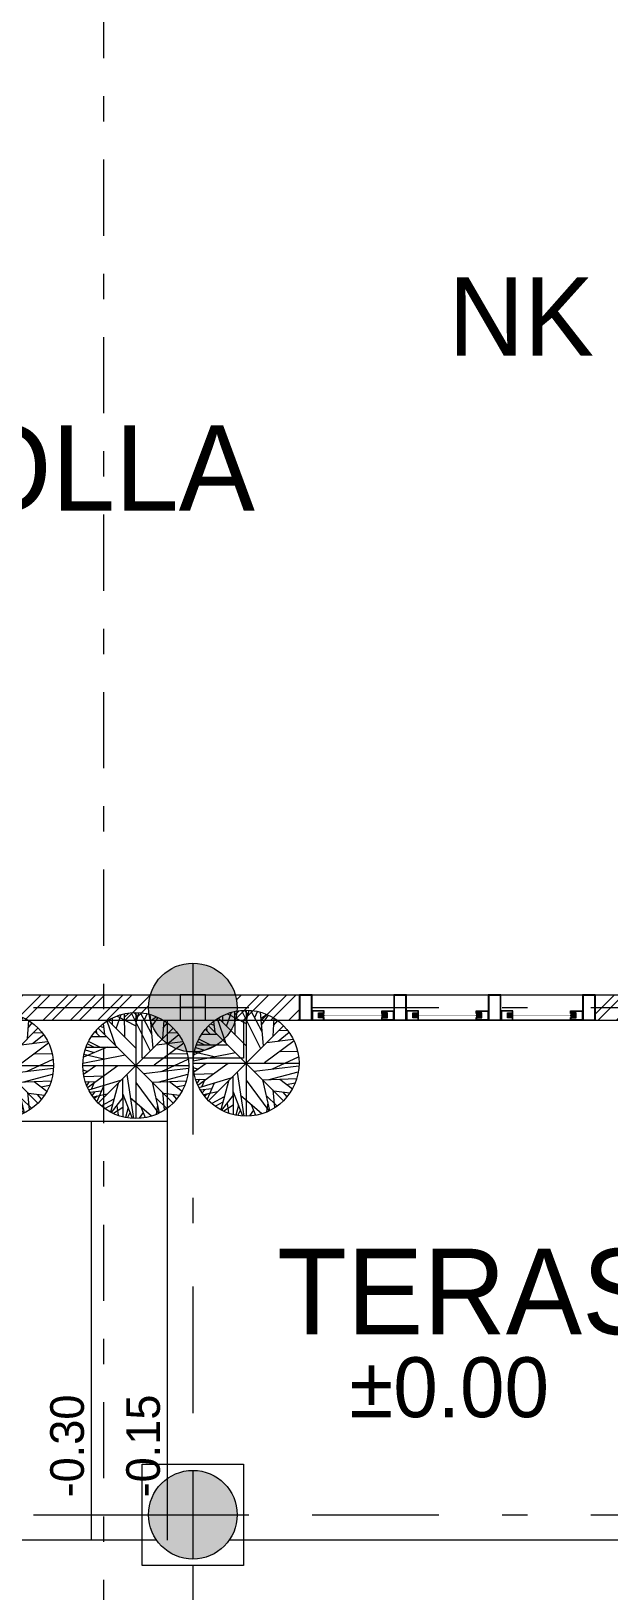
# Model space of a CAD drawing. Header units: millimetres. Extents: x -667 to -468, y -723 to -475.
# Drawn here: x -650.29 to -648.01, y -521.99 to -515.84 of the extents above; entities that cross this region are included whole.
import ezdxf

# ---------------------------------------------------------------- set-up
doc = ezdxf.new("R2010")
doc.units = ezdxf.units.MM
doc.linetypes.add('CENTER', pattern=[2, 1.25, -0.25, 0.25, -0.25])
doc.linetypes.add('DASHDOT', pattern=[1, 0.5, -0.25, 0, -0.25])
doc.layers.get('0').update_dxf_attribs({"lineweight": 9})
for name, color, linetype, lineweight in [('BLOCK', 231, 'Continuous', 5), ('COLUMN', 11, 'Continuous', 9), ('dinding', 36, 'Continuous', 9), ('GRID', 250, 'CENTER', 0), ('NOTASI', 250, 'Continuous', 5), ('pintu', 6, 'Continuous', 5), ('TEXT', 26, 'Continuous', 5)]:
    doc.layers.add(name, color=color, linetype=linetype, lineweight=lineweight)
doc.layers.add('LANDSCAPE', color=7, linetype='Continuous', lineweight=9, true_color=0x002409)
doc.styles.get("Standard").update_dxf_attribs({"font": 'arial.ttf'})

# ---------------------------------------------------------------- blocks, each defined once
blk = doc.blocks.new('kolommm bulat')
at = {"layer": 'NOTASI'}
h = blk.add_hatch(color=256, dxfattribs=at)
h.paths.add_polyline_path([(-808.9141, -494.9305), (-808.9141, -495.1055), (-808.7391, -495.1055, 0.414214)])
h.paths.add_polyline_path([(-808.9141, -494.9305, 0.414214), (-809.0891, -495.1055), (-808.9141, -495.1055)])
h.paths.add_polyline_path([(-808.9141, -495.1055), (-809.0891, -495.1055, 0.414214), (-808.9141, -495.2805)])
h.paths.add_polyline_path([(-808.7391, -495.1055), (-808.9141, -495.1055), (-808.9141, -495.2805, 0.414214)])
for p, q in [((-808.9141, -494.9305), (-808.9141, -495.2805)), ((-809.0891, -495.1055), (-808.7391, -495.1055))]:
    blk.add_line(p, q)
blk.add_circle((-808.9141, -495.1055), 0.175)
blk = doc.blocks.new('32')
at = {"layer": 'NOTASI'}
h = blk.add_hatch(color=256, dxfattribs=at)
h.paths.add_polyline_path([(2106.8221, 191.4695), (2106.7721, 191.4695), (2106.7721, 191.4195), (2106.8221, 191.4195)])
h.paths.add_polyline_path([(2106.8721, 191.4695), (2106.8221, 191.4695), (2106.8221, 191.4195), (2106.8721, 191.4195)])
h.paths.add_polyline_path([(2106.8721, 191.4195), (2106.8221, 191.4195), (2106.8221, 191.3695), (2106.8721, 191.3695)])
h.paths.add_polyline_path([(2106.8221, 191.4195), (2106.7721, 191.4195), (2106.7721, 191.3695), (2106.8221, 191.3695)])
at = {"layer": 'BLOCK'}
for p, q in [((2106.8221, 191.4695), (2106.8221, 191.3695)), ((2106.7721, 191.4195), (2106.8721, 191.4195))]:
    blk.add_line(p, q, dxfattribs=at)
blk.add_lwpolyline([(2106.8721, 191.4695), (2106.7721, 191.4695), (2106.7721, 191.3695), (2106.8721, 191.3695)], close=True, dxfattribs=at)
blk = doc.blocks.new('Tree - deciduous plan')
for p, q in [((-26.4472, 46.5894), (-26.2712, 53.8116)), ((-22.0458, 42.0753), (-16.5881, 57.6486)), ((-21.1656, 55.8436), (-0.0388, 45.0094)), ((-12.5388, 54.9406), (-7.9613, 59.4546)), ((-12.3627, 32.1443), (-12.5388, 58.7776)), ((-5.3205, 59.6806), (16.5105, 16.7963)), ((2.426, 54.9406), (-1.4472, 59.9056)), ((0, 59.9996), (0, -60)), ((0.4894, 48.6208), (3.6584, 59.6806)), ((18.2711, 35.5298), (5.419, 59.6806)), ((9.8203, 51.5549), (12.8133, 58.5516)), ((19.6795, 19.5047), (16.3344, 57.6486)), ((17.0387, 51.1035), (23.2006, 55.1666)), ((17.7429, 43.6552), (25.4894, 54.2636)), ((-45.8134, 38.2383), (-40.5318, 33.0471)), ((-43.8768, 36.4326), (-44.405, 40.2696)), ((42, 42), (-42, -42)), ((42, -42), (-42, 42)), ((-40.1797, 44.558), (-36.4825, 43.2038)), ((-37.0107, 47.0408), (-35.25, 35.5298)), ((-32.6092, 50.4264), (-23.2782, 23.5674)), ((-31.2008, 51.1035), (-0.2149, 20.1818)), ((31.6513, 50.8778), (30.2429, 30.5643)), ((31.1232, 42.5267), (35.8767, 48.1693)), ((37.1091, 37.1098), (46.6161, 37.5612)), ((-32.2571, 20.6333), (-59.1937, 9.348)), ((-57.081, 17.9248), (-47.0458, 14.7649)), ((-56.0247, 20.859), (-20.8134, 20.859)), ((-54.7923, 24.4702), (-47.75, 21.0847)), ((-53.2078, 27.4044), (-40.1797, 20.859)), ((-49.8627, 32.8214), (-32.7853, 32.8214)), ((54.3626, 25.3731), (20.9119, 0.3198)), ((23.3767, 23.3417), (53.3063, 27.4044)), ((36.2288, 25.1474), (48.9049, 35.0784)), ((-59.7219, 2.8025), (-12.0106, 12.0565)), ((-58.6656, 12.7336), (-35.9543, 7.5424)), ((-54.6162, -24.7335), (-20.2853, 0.0941)), ((29.3626, -6.6771), (59.4682, 7.091)), ((38.5175, 13.4107), (58.2359, 13.6364)), ((-60, 0), (60, 0)), ((-59.7219, -4.8714), (-54.2641, -6.6771)), ((-45.2853, -0.1316), (-59.0177, -10.0627)), ((-58.4895, -12.3197), (-36.4825, -11.6426)), ((-53.2078, -27.442), (-16.7641, -16.6081)), ((-14.8275, -15.0282), (-14.6515, -57.6865)), ((-10.074, -10.0627), (-2.5036, -59.7178)), ((9.2922, -9.1598), (59.6443, -2.8401)), ((18.7992, -18.6394), (57.3556, -17.2853)), ((26.3697, -18.4138), (58.9401, -9.8369)), ((-57.081, -18.4138), (-45.2853, -17.9624)), ((-52.6797, -18.188), (-55.4966, -22.0251)), ((-38.9472, -29.0219), (-51.4472, -30.6018)), ((-47.2219, -19.3166), (-50.2148, -26.3135)), ((-46.5177, -30.1504), (-49.5106, -33.536)), ((-32.4331, -32.4075), (-48.1021, -35.5674)), ((-43.7008, -34.6645), (-46.6937, -37.373)), ((-35.9543, -22.4765), (-44.0529, -40.5329)), ((-19.9331, -20.2194), (-28.5599, -52.721)), ((-14.6515, -32.1818), (-3.912, -59.4922)), ((-0.0388, -19.0909), (25.8415, -53.8495)), ((18.6232, -18.6394), (26.7218, -53.3981)), ((30.419, -30.1504), (32.3556, -50.0125)), ((31.4753, -31.279), (49.6091, -33.3103)), ((38.1654, -18.188), (52.426, -29.0219)), ((41.5105, -32.6332), (46.088, -38.0501)), ((45.9119, -24.0564), (55.595, -22.2508)), ((-24.6867, -37.8244), (-38.7712, -45.7241)), ((-26.2712, -43.9185), (-34.7219, -48.6583)), ((-14.6515, -36.2445), (-27.6797, -52.9467)), ((-14.6515, -47.3041), (-25.0388, -54.3009)), ((-21.5177, -45.4984), (-19.9331, -56.1065)), ((-8.4895, -47.5298), (-11.4825, -58.5893)), ((-6.3768, -52.721), (-9.3698, -58.815)), ((-6.2008, -36.2445), (17.919, -57.0094)), ((5.9471, -46.6269), (10.5246, -58.5893)), ((22.8485, -36.4702), (35.3485, -48.4326)), ((24.7852, -44.8213), (23.0246, -54.978)), ((8.4119, -53.1724), (3.8344, -59.4922))]:
    blk.add_line(p, q)
blk.add_circle((0, 0), 60)
blk = doc.blocks.new('VBV')
h = blk.add_hatch()
h.set_pattern_fill('ANSI31', color=30, scale=0.02, angle=-180, style=0)
h.set_pattern_definition([(45, (-1846.064447, -2578.5427676), (-0.0017677669529, 0.0017677669529), [])])
h.paths.add_polyline_path([(-651.2903, -519.7223), (-651.2883, -519.7223, -0.354282), (-651.2863, -519.7193), (-651.3063, -519.7193), (-651.3063, -519.7273), (-651.2903, -519.7273)])
h.paths.add_polyline_path([(-651.3063, -519.7113), (-651.3063, -519.7193), (-651.2863, -519.7193, -0.354282), (-651.2883, -519.7163), (-651.2903, -519.7163), (-651.2903, -519.7113)])
h = blk.add_hatch()
h.set_pattern_fill('ANSI31', color=30, scale=0.02, angle=-180, style=0)
h.set_pattern_definition([(135, (543.7193513, -2578.5427676), (0.0017677669529, 0.0017677669529), [])])
h.paths.add_polyline_path([(-651.0548, -519.7223), (-651.0568, -519.7223, 0.354282), (-651.0588, -519.7193), (-651.0388, -519.7193), (-651.0388, -519.7273), (-651.0548, -519.7273)])
h.paths.add_polyline_path([(-651.0388, -519.7113), (-651.0388, -519.7193), (-651.0588, -519.7193, 0.354282), (-651.0568, -519.7163), (-651.0548, -519.7163), (-651.0548, -519.7113)])
h = blk.add_hatch()
h.set_pattern_fill('ANSI31', color=30, scale=0.02, angle=-180, style=0)
h.set_pattern_definition([(45, (-1845.6919134, -2578.5427676), (-0.0017677669529, 0.0017677669529), [])])
h.paths.add_polyline_path([(-650.9178, -519.7223), (-650.9158, -519.7223, -0.354282), (-650.9138, -519.7193), (-650.9338, -519.7193), (-650.9338, -519.7273), (-650.9178, -519.7273)])
h.paths.add_polyline_path([(-650.9338, -519.7113), (-650.9338, -519.7193), (-650.9138, -519.7193, -0.354282), (-650.9158, -519.7163), (-650.9178, -519.7163), (-650.9178, -519.7113)])
h = blk.add_hatch()
h.set_pattern_fill('ANSI31', color=30, scale=0.02, angle=-180, style=0)
h.set_pattern_definition([(135, (544.0918849, -2578.5427676), (0.0017677669529, 0.0017677669529), [])])
h.paths.add_polyline_path([(-650.6822, -519.7223), (-650.6842, -519.7223, 0.354282), (-650.6862, -519.7193), (-650.6662, -519.7193), (-650.6662, -519.7273), (-650.6822, -519.7273)])
h.paths.add_polyline_path([(-650.6662, -519.7113), (-650.6662, -519.7193), (-650.6862, -519.7193, 0.354282), (-650.6842, -519.7163), (-650.6822, -519.7163), (-650.6822, -519.7113)])
h = blk.add_hatch()
h.set_pattern_fill('ANSI31', color=30, scale=0.02, angle=-180, style=0)
h.set_pattern_definition([(45, (-1845.31938, -2578.5427676), (-0.0017677669529, 0.0017677669529), [])])
h.paths.add_polyline_path([(-650.5452, -519.7223), (-650.5432, -519.7223, -0.354282), (-650.5412, -519.7193), (-650.5612, -519.7193), (-650.5612, -519.7273), (-650.5452, -519.7273)])
h.paths.add_polyline_path([(-650.5612, -519.7113), (-650.5612, -519.7193), (-650.5412, -519.7193, -0.354282), (-650.5432, -519.7163), (-650.5452, -519.7163), (-650.5452, -519.7113)])
h = blk.add_hatch()
h.set_pattern_fill('ANSI31', color=30, scale=0.02, angle=-180, style=0)
h.set_pattern_definition([(135, (544.4644184, -2578.5427676), (0.0017677669529, 0.0017677669529), [])])
h.paths.add_polyline_path([(-650.3097, -519.7223), (-650.3117, -519.7223, 0.354282), (-650.3137, -519.7193), (-650.2937, -519.7193), (-650.2937, -519.7273), (-650.3097, -519.7273)])
h.paths.add_polyline_path([(-650.2937, -519.7113), (-650.2937, -519.7193), (-650.3137, -519.7193, 0.354282), (-650.3117, -519.7163), (-650.3097, -519.7163), (-650.3097, -519.7113)])
for points in [[(-651.3338, -519.6381), (-651.3838, -519.6381), (-651.3838, -519.7381), (-651.3338, -519.7381)], [(-651.3838, -519.6381), (-650.2162, -519.6381), (-650.2162, -519.7381), (-651.3838, -519.7381)], [(-651.3358, -519.6401), (-651.3818, -519.6401), (-651.3818, -519.7361), (-651.3358, -519.7361)], [(-650.9613, -519.6381), (-651.0113, -519.6381), (-651.0113, -519.7381), (-650.9613, -519.7381)], [(-650.9633, -519.6401), (-651.0093, -519.6401), (-651.0093, -519.7361), (-650.9633, -519.7361)], [(-650.5887, -519.6381), (-650.6387, -519.6381), (-650.6387, -519.7381), (-650.5887, -519.7381)], [(-650.5907, -519.6401), (-650.6367, -519.6401), (-650.6367, -519.7361), (-650.5907, -519.7361)], [(-650.2162, -519.6381), (-650.2662, -519.6381), (-650.2662, -519.7381), (-650.2162, -519.7381)], [(-650.2182, -519.6401), (-650.2642, -519.6401), (-650.2642, -519.7361), (-650.2182, -519.7361)], [(-651.3083, -519.7093), (-651.2883, -519.7093), (-651.2883, -519.7026), (-651.3318, -519.7026), (-651.3318, -519.7361), (-651.2883, -519.7361), (-651.2883, -519.7293), (-651.3083, -519.7293)], [(-651.0368, -519.7093), (-651.0568, -519.7093), (-651.0568, -519.7026), (-651.0133, -519.7026), (-651.0133, -519.7361), (-651.0568, -519.7361), (-651.0568, -519.7293), (-651.0368, -519.7293)], [(-650.9358, -519.7093), (-650.9158, -519.7093), (-650.9158, -519.7026), (-650.9593, -519.7026), (-650.9593, -519.7361), (-650.9158, -519.7361), (-650.9158, -519.7293), (-650.9358, -519.7293)], [(-650.6642, -519.7093), (-650.6842, -519.7093), (-650.6842, -519.7026), (-650.6407, -519.7026), (-650.6407, -519.7361), (-650.6842, -519.7361), (-650.6842, -519.7293), (-650.6642, -519.7293)], [(-650.5632, -519.7093), (-650.5432, -519.7093), (-650.5432, -519.7026), (-650.5867, -519.7026), (-650.5867, -519.7361), (-650.5432, -519.7361), (-650.5432, -519.7293), (-650.5632, -519.7293)], [(-650.2917, -519.7093), (-650.3117, -519.7093), (-650.3117, -519.7026), (-650.2682, -519.7026), (-650.2682, -519.7361), (-650.3117, -519.7361), (-650.3117, -519.7293), (-650.2917, -519.7293)]]:
    blk.add_lwpolyline(points, close=True)
for points in [[(-651.2883, -519.7133), (-651.2883, -519.7113), (-651.2883, -519.7163), (-651.2883, -519.7113), (-651.2863, -519.7113), (-651.2863, -519.7006), (-651.3338, -519.7006), (-651.3338, -519.7381), (-651.2863, -519.7381), (-651.2863, -519.7273), (-651.2883, -519.7273), (-651.2883, -519.7223), (-651.2883, -519.7273)], [(-651.2883, -519.7223), (-651.2903, -519.7223), (-651.2903, -519.7273), (-651.3063, -519.7273), (-651.3063, -519.7113), (-651.2903, -519.7113), (-651.2903, -519.7163), (-651.2883, -519.7163)], [(-651.0568, -519.7133), (-651.0568, -519.7113), (-651.0568, -519.7163), (-651.0568, -519.7113), (-651.0588, -519.7113), (-651.0588, -519.7006), (-651.0113, -519.7006), (-651.0113, -519.7381), (-651.0588, -519.7381), (-651.0588, -519.7273), (-651.0568, -519.7273), (-651.0568, -519.7223), (-651.0568, -519.7273)], [(-651.0568, -519.7223), (-651.0548, -519.7223), (-651.0548, -519.7273), (-651.0388, -519.7273), (-651.0388, -519.7113), (-651.0548, -519.7113), (-651.0548, -519.7163), (-651.0568, -519.7163)], [(-650.9158, -519.7133), (-650.9158, -519.7113), (-650.9158, -519.7163), (-650.9158, -519.7113), (-650.9138, -519.7113), (-650.9138, -519.7006), (-650.9613, -519.7006), (-650.9613, -519.7381), (-650.9138, -519.7381), (-650.9138, -519.7273), (-650.9158, -519.7273), (-650.9158, -519.7223), (-650.9158, -519.7273)], [(-650.9158, -519.7223), (-650.9178, -519.7223), (-650.9178, -519.7273), (-650.9338, -519.7273), (-650.9338, -519.7113), (-650.9178, -519.7113), (-650.9178, -519.7163), (-650.9158, -519.7163)], [(-650.6842, -519.7133), (-650.6842, -519.7113), (-650.6842, -519.7163), (-650.6842, -519.7113), (-650.6862, -519.7113), (-650.6862, -519.7006), (-650.6387, -519.7006), (-650.6387, -519.7381), (-650.6862, -519.7381), (-650.6862, -519.7273), (-650.6842, -519.7273), (-650.6842, -519.7223), (-650.6842, -519.7273)], [(-650.6842, -519.7223), (-650.6822, -519.7223), (-650.6822, -519.7273), (-650.6662, -519.7273), (-650.6662, -519.7113), (-650.6822, -519.7113), (-650.6822, -519.7163), (-650.6842, -519.7163)], [(-650.5432, -519.7133), (-650.5432, -519.7113), (-650.5432, -519.7163), (-650.5432, -519.7113), (-650.5412, -519.7113), (-650.5412, -519.7006), (-650.5887, -519.7006), (-650.5887, -519.7381), (-650.5412, -519.7381), (-650.5412, -519.7273), (-650.5432, -519.7273), (-650.5432, -519.7223), (-650.5432, -519.7273)], [(-650.5432, -519.7223), (-650.5452, -519.7223), (-650.5452, -519.7273), (-650.5612, -519.7273), (-650.5612, -519.7113), (-650.5452, -519.7113), (-650.5452, -519.7163), (-650.5432, -519.7163)], [(-650.3117, -519.7133), (-650.3117, -519.7113), (-650.3117, -519.7163), (-650.3117, -519.7113), (-650.3137, -519.7113), (-650.3137, -519.7006), (-650.2662, -519.7006), (-650.2662, -519.7381), (-650.3137, -519.7381), (-650.3137, -519.7273), (-650.3117, -519.7273), (-650.3117, -519.7223), (-650.3117, -519.7273)], [(-650.3117, -519.7223), (-650.3097, -519.7223), (-650.3097, -519.7273), (-650.2937, -519.7273), (-650.2937, -519.7113), (-650.3097, -519.7113), (-650.3097, -519.7163), (-650.3117, -519.7163)]]:
    blk.add_lwpolyline(points)
at = {"color": 20, "const_width": 0.002}
for points in [[(-651.0548, -519.7193), (-651.2903, -519.7193)], [(-650.6822, -519.7193), (-650.9178, -519.7193)], [(-650.3097, -519.7193), (-650.5452, -519.7193)]]:
    blk.add_lwpolyline(points, dxfattribs=at)
for centre, start, end in [((-651.2855, -519.7166), 174.67337, 252.70675), ((-651.2855, -519.7221), 107.29325, 185.32663), ((-651.0596, -519.7166), 287.29325, 5.32663), ((-651.0596, -519.7221), 354.67337, 72.70675), ((-650.9129, -519.7166), 174.67337, 252.70675), ((-650.9129, -519.7221), 107.29325, 185.32663), ((-650.6871, -519.7166), 287.29325, 5.32663), ((-650.6871, -519.7221), 354.67337, 72.70675), ((-650.5404, -519.7166), 174.67337, 252.70675), ((-650.5404, -519.7221), 107.29325, 185.32663), ((-650.3146, -519.7166), 287.29325, 5.32663), ((-650.3146, -519.7221), 354.67337, 72.70675)]:
    blk.add_arc(centre, 0.00286, start, end)

msp = doc.modelspace()

# ---------------------------------------------------------------- hatches: boundary and pattern name
at = {"layer": 'NOTASI'}
h = msp.add_hatch(dxfattribs=at)
h.set_pattern_fill('ANSI32', color=256, scale=0.008, style=0)
h.paths.add_polyline_path([(-647.5233, -519.8105, -0.164525), (-647.6233, -519.8613), (-647.6233, -520.1381), (-647.5233, -520.1381)])
h.paths.add_polyline_path([(-647.816, -519.6381), (-648.06, -519.6381), (-648.06, -519.7381), (-647.816, -519.7381, -0.072565), (-647.8233, -519.6881, -0.072565)])
h.paths.add_polyline_path([(-649.2276, -519.6381), (-649.4806, -519.6381, -0.072565), (-649.4733, -519.6881, -0.072565), (-649.4806, -519.7381), (-649.2276, -519.7381)])
h.paths.add_polyline_path([(-649.8233, -519.6881, -0.072565), (-649.816, -519.6381), (-650.0011, -519.6381), (-650.0011, -519.7381), (-649.816, -519.7381, -0.072565)])
h.paths.add_polyline_path([(-650.0011, -519.6381), (-650.81, -519.6381), (-650.81, -519.7381), (-650.0011, -519.7381)])

# ---------------------------------------------------------------- linework, layer by layer
at = {"color": 1, "linetype": 'DASHDOT', "lineweight": 20, "ltscale": 0.6}
msp.add_line((-650.0011, -505.1444), (-650.0011, -525.9005), dxfattribs=at)
msp.add_lwpolyline([(-649.4483, -519.7381), (-649.4483, -519.8881), (-649.8483, -519.8881), (-649.8483, -519.7381)])
msp.add_lwpolyline([(-649.8483, -521.4881), (-649.4483, -521.4881), (-649.4483, -521.8881), (-649.8483, -521.8881)], close=True)
at = {"layer": 'dinding'}
for p, q in [((-653.0233, -519.6381), (-647.7733, -519.6381)), ((-653.0233, -519.7381), (-647.7733, -519.7381)), ((-647.8483, -521.7881), (-649.5047, -521.7881))]:
    msp.add_line(p, q, dxfattribs=at)
at = {"layer": 'dinding', "ltscale": 0.01}
for p, q in [((-649.7483, -521.7881), (-649.7483, -519.7381)), ((-650.0483, -521.7881), (-650.0483, -520.1381))]:
    msp.add_line(p, q, dxfattribs=at)
for points in [[(-649.7483, -520.1381), (-653.0983, -520.1381), (-653.0983, -519.8381)], [(-649.7919, -521.7881), (-653.0983, -521.7881), (-653.0983, -525.7381)]]:
    msp.add_lwpolyline(points, dxfattribs=at)
at = {"layer": 'GRID', "linetype": 'DASHDOT', "lineweight": 0}
for p, q in [((-662.3772, -519.6881), (-637.6281, -519.6881)), ((-649.6483, -519.6881), (-649.6483, -527.0326)), ((-662.3772, -521.6881), (-637.6281, -521.6881))]:
    msp.add_line(p, q, dxfattribs=at)

# ---------------------------------------------------------------- block references
at = {"layer": 'COLUMN'}
for p in [(159.2658, -24.5826), (159.2658, -26.5826)]:
    msp.add_blockref('kolommm bulat', p, dxfattribs=at)
at = {"layer": 'COLUMN', "rotation": 270}
msp.add_blockref('32', (-841.0678, 1587.134), dxfattribs=at)
at = {"layer": 'LANDSCAPE', "xscale": 0.003485633090359361, "yscale": 0.003485633090359361, "zscale": 0.003485633090359361}
for p in [(-650.4075, -519.9169), (-649.8739, -519.9169), (-649.4384, -519.9077)]:
    msp.add_blockref('Tree - deciduous plan', p, dxfattribs=at)
at = {"layer": 'pintu'}
msp.add_blockref('VBV', (2.1562, 0), dxfattribs=at)

# ---------------------------------------------------------------- texts
at = {"layer": 'TEXT', "lineweight": 9, "attachment_point": 5}
for s, insert, char_height in [('{\\fAvantGarde Bk BT|b0|i0|c0|p34;NK}', (-648.3523, -516.963), 0.309173), ('{\\fIrisUPC|b0|i0|c0|p34;%%P0.00}', (-648.6364, -521.187), 0.236139)]:
    msp.add_mtext(s, dxfattribs=dict(at, insert=insert, char_height=char_height))
at = {"layer": 'TEXT', "char_height": 0.3375, "attachment_point": 1}
for s, insert, width in [('{\\fAvantGarde Bk BT|b0|i0|c0|p34;MUSHOLLA}', (-651.8862, -517.3917), 3.165478), ('{\\fAvantGarde Bk BT|b0|i0|c0|p34;TERAS}', (-649.3156, -520.6392), 1.34779)]:
    msp.add_mtext(s, dxfattribs=dict(at, insert=insert, width=width))
at = {"layer": 'TEXT', "lineweight": 9, "char_height": 0.133069, "attachment_point": 5, "rotation": 90}
for s, insert in [('{\\fIrisUPC|b0|i0|c0|p34;-0.30}', (-650.144, -521.417)), ('{\\fIrisUPC|b0|i0|c0|p34;-0.15}', (-649.844, -521.417))]:
    msp.add_mtext(s, dxfattribs=dict(at, insert=insert))

doc.saveas('drawing.dxf')
